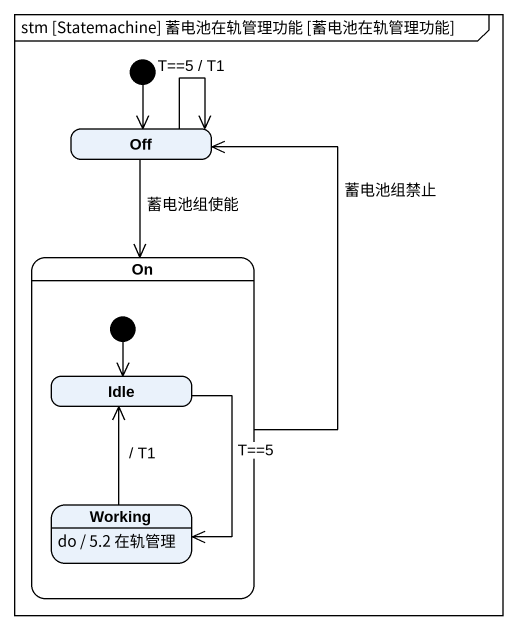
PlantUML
@startuml
mainframe stm [Statemachine] 蓄电池在轨管理功能 [蓄电池在轨管理功能]
hide empty description
state Off
state "On" as On_ {
  state Idle
  state Working
  Working : do / 5.2 在轨管理
  [*] --> Idle
}
[*] --> Off
Off --> Off : T==5 / T1
Off --> On_ : 蓄电池组使能
On_ -up-> Off : 蓄电池组禁止
Idle --> Working : T==5
Working -up-> Idle : / T1
@enduml
